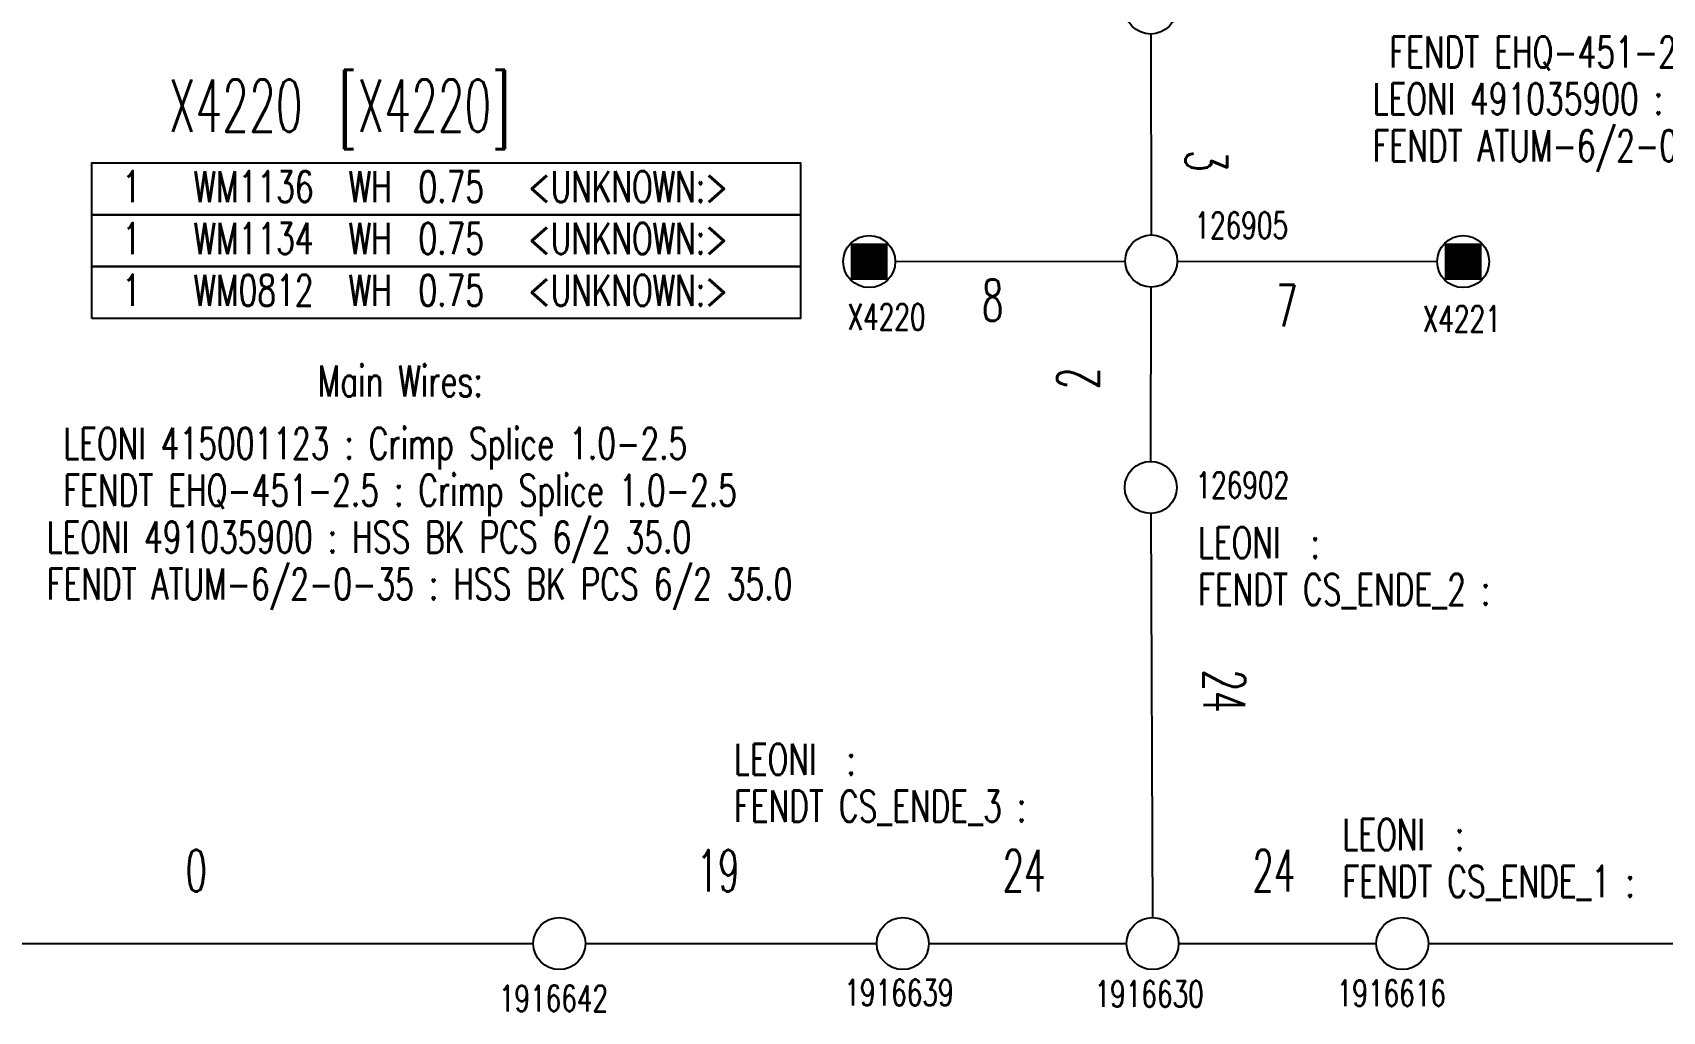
# Model space of a CAD drawing. Header units: millimetres. Extents: x -1 to 4489, y 0 to 1364.
# Drawn here: x 2055.4 to 2212, y 531.6 to 625.6 of the extents above; entities that cross this region are included whole.
import ezdxf

# ---------------------------------------------------------------- set-up
doc = ezdxf.new("R2010")
doc.units = ezdxf.units.MM
doc.styles.add('HS-BUNDLE-DIMENSION', font='ROMANS.SHX', dxfattribs={"width": 0.6, "height": 4})
doc.styles.add('HS-COMP-DESCRIPTION', font='ROMANS.SHX', dxfattribs={"width": 0.6, "height": 5})
doc.styles.add('HS-NODE', font='ROMANS.SHX', dxfattribs={"width": 0.7, "height": 2.5})
doc.styles.add('HS-PART-NO', font='ROMANS.SHX', dxfattribs={"width": 0.7, "height": 3})
doc.styles.add('HS-WIRE', font='ROMANS.SHX', dxfattribs={"width": 0.7, "height": 3})
doc.linetypes.add('NW_11_FHW_OPEN', pattern='A,0.0001,["=",Standard,S=0.4,R=0,X=0,Y=-0.2],-0.0001,["[]",Standard,S=0.3,R=0,X=-0.05,Y=-0.15],-0.2', length=0.2002)
doc.linetypes.add('NW_6_FHW_OPEN', pattern='A,0.0001,["=",Standard,S=0.4,R=0,X=0,Y=-0.2],-0.0001,["[]",Standard,S=0.3,R=0,X=-0.05,Y=-0.15],-0.2', length=0.2002)

msp = doc.modelspace()

# ---------------------------------------------------------------- linework, layer by layer
at = {"color": 7, "linetype": 'NW_11_FHW_OPEN', "ltscale": 8}
for points in [[(2162.883648021762, 625.4677045391632), (2162.927802978238, 606.1625834608369)], [(2162.884319204623, 584.4107278355996), (2162.927131795377, 601.1625981644005)], [(2189.553944, 538.103042), (2257.550088, 538.103042)]]:
    msp.add_lwpolyline(points, dxfattribs=at)
at = {"color": 7, "linetype": 'Continuous'}
for points in [[(2061.121266634513, 608.1030148258661), (2061.121266634513, 613.0830148258661), (2129.221266634513, 613.0830148258661), (2129.221266634513, 608.1030148258661), (2061.121266634513, 608.1030148258661)], [(2061.121266634513, 603.1230148258661), (2061.121266634513, 608.1030148258661), (2129.221266634513, 608.1030148258661), (2129.221266634513, 603.1230148258661), (2061.121266634513, 603.1230148258661)], [(2061.121266634513, 598.1430148258661), (2061.121266634513, 603.1230148258661), (2129.221266634513, 603.1230148258661), (2129.221266634513, 598.1430148258661), (2061.121266634513, 598.1430148258661)]]:
    msp.add_lwpolyline(points, dxfattribs=at)
for points in [[(2134.947110522724, 602.7220915195506, 1.767766960898598, 1.767766960898598, 0), (2136.714877483622, 602.7220915195506, 1.767766960898598, 1.767766960898598, 0), (2136.714877483622, 604.4898584804492, 1.767766960898598, 1.767766960898598, 0), (2134.947110522724, 604.4898584804492, 1.767766960898598, 1.767766960898598, 0)], [(2134.947110522724, 604.4898584804492, 1.767766960898598, 1.767766960898598, 0), (2136.714877483622, 604.4898584804492, 1.767766960898598, 1.767766960898598, 0), (2136.714877483622, 602.7220915195506, 1.767766960898598, 1.767766960898598, 0), (2134.947110522724, 602.7220915195506, 1.767766960898598, 1.767766960898598, 0)], [(2192.015111522724, 602.7220915195506, 1.767766960898598, 1.767766960898598, 0), (2193.782878483622, 602.7220915195506, 1.767766960898598, 1.767766960898598, 0), (2193.782878483622, 604.4898584804492, 1.767766960898598, 1.767766960898598, 0), (2192.015111522724, 604.4898584804492, 1.767766960898598, 1.767766960898598, 0)], [(2192.015111522724, 604.4898584804492, 1.767766960898598, 1.767766960898598, 0), (2193.782878483622, 604.4898584804492, 1.767766960898598, 1.767766960898598, 0), (2193.782878483622, 602.7220915195506, 1.767766960898598, 1.767766960898598, 0), (2192.015111522724, 602.7220915195506, 1.767766960898598, 1.767766960898598, 0)]]:
    msp.add_lwpolyline(points, format="xyseb", close=True, dxfattribs=at)
at = {"color": 7, "ltscale": 8}
for points in [[(2138.330988545536, 603.611197287619), (2160.433526454463, 603.6573677123811)], [(2165.433516538, 603.6578666558145), (2190.398999462, 603.6106983441855)], [(2162.887974615638, 579.4107561789422), (2163.043899384362, 540.6030218210578)], [(2048.695238, 538.103042), (2103.554574, 538.103042)], [(2141.553944, 538.103042), (2160.553944, 538.103042)], [(2165.553944, 538.103042), (2184.553944, 538.103042)]]:
    msp.add_lwpolyline(points, dxfattribs=at)
at = {"color": 7, "linetype": 'NW_6_FHW_OPEN', "ltscale": 8}
msp.add_lwpolyline([(2108.554574, 538.103042), (2136.553944, 538.103042)], dxfattribs=at)
at = {"color": 7, "linetype": 'Continuous'}
for centre in [(2162.87793, 627.967698), (2135.830994, 603.605975), (2162.933521, 603.66259), (2192.898995, 603.605975), (2162.87793, 581.910736), (2106.054574, 538.103042), (2139.053944, 538.103042), (2163.053944, 538.103042), (2187.053944, 538.103042)]:
    msp.add_circle(centre, 2.5, dxfattribs=at)

# ---------------------------------------------------------------- texts
at = {"color": 200, "linetype": 'Continuous', "style": 'HS-PART-NO', "width": 0.7}
for s, p in [('FENDT EHQ-451-2.5 : Crimp Splice 1.0-2.5', (2185.808335, 622.238067)), ('LEONI 491035900 : HSS BK PCS 6/2 35.0', (2184.208335, 617.738067)), ('FENDT ATUM-6/2-0-35 : HSS BK PCS 6/2 35.0', (2184.208335, 613.238067)), ('LEONI 415001123 : Crimp Splice 1.0-2.5', (2058.403084634513, 584.6430148258661)), ('FENDT EHQ-451-2.5 : Crimp Splice 1.0-2.5', (2058.403084634513, 580.1430148258661)), ('LEONI 491035900 : HSS BK PCS 6/2 35.0', (2056.803084634513, 575.6430148258661)), ('LEONI  :', (2167.430152380466, 575.1114559140251)), ('FENDT ATUM-6/2-0-35 : HSS BK PCS 6/2 35.0', (2056.803084634513, 571.1430148258661)), ('FENDT CS_ENDE_2 :', (2167.430152380466, 570.6114559140251)), ('LEONI  :', (2122.839279, 554.299608)), ('FENDT CS_ENDE_3 :', (2122.839279, 549.799608)), ('LEONI  :', (2181.304593, 547.07296)), ('FENDT CS_ENDE_1 :', (2181.304593, 542.57296))]:
    msp.add_text(s, height=3, dxfattribs=at).set_placement(p)
at = {"color": 5, "linetype": 'Continuous'}
for s, height, style, width, p in [(' [X4220]', 5, 'HS-COMP-DESCRIPTION', 0.6, (2082.80873477737, 616.0830148258661)), ('WM1136 ', 3, 'HS-WIRE', 0.7, (2070.921266634512, 609.3030148258662)), ('WH ', 3, 'HS-WIRE', 0.7, (2085.821266634513, 609.3030148258662)), ('0.75 ', 3, 'HS-WIRE', 0.7, (2092.521266634512, 609.3030148258662)), (' <UNKNOWN:>  ', 3, 'HS-WIRE', 0.7, (2101.621266634512, 609.3030148258662)), ('126905', 2.5, 'HS-NODE', 0.7, (2167.076304, 605.840402)), ('WM1134 ', 3, 'HS-WIRE', 0.7, (2070.921266634512, 604.3230148258662)), ('WH ', 3, 'HS-WIRE', 0.7, (2085.821266634513, 604.3230148258662)), ('0.75 ', 3, 'HS-WIRE', 0.7, (2092.521266634512, 604.3230148258662)), (' <UNKNOWN:>  ', 3, 'HS-WIRE', 0.7, (2101.621266634512, 604.3230148258662)), ('WM0812 ', 3, 'HS-WIRE', 0.7, (2070.921266634512, 599.3430148258661)), ('WH ', 3, 'HS-WIRE', 0.7, (2085.821266634513, 599.3430148258661)), ('0.75 ', 3, 'HS-WIRE', 0.7, (2092.521266634512, 599.3430148258661)), (' <UNKNOWN:>  ', 3, 'HS-WIRE', 0.7, (2101.621266634512, 599.3430148258661)), ('X4220', 2.5, 'HS-NODE', 0.7, (2133.742152, 597.038292)), ('X4221', 2.5, 'HS-NODE', 0.7, (2189.011261, 596.865685)), ('126902', 2.5, 'HS-NODE', 0.7, (2167.182596, 580.89411)), ('1916642', 2.5, 'HS-NODE', 0.7, (2100.241425, 531.586895)), ('1916639', 2.5, 'HS-NODE', 0.7, (2133.43598, 532.139727)), ('1916630', 2.5, 'HS-NODE', 0.7, (2157.47495, 532.009447)), ('1916616', 2.5, 'HS-NODE', 0.7, (2180.747902, 532.098776))]:
    msp.add_text(s, height=height, dxfattribs=dict(at, style=style, width=width)).set_placement(p)
at = {"color": 42, "linetype": 'Continuous', "style": 'HS-COMP-DESCRIPTION', "width": 0.6}
msp.add_text('X4220', height=5, dxfattribs=at).set_placement((2068.523020491655, 616.0830148258661))
at = {"color": 1, "linetype": 'Continuous', "ltscale": 8, "style": 'HS-BUNDLE-DIMENSION', "width": 0.6}
for s, rotation, p in [('3', 270.1310475199181, (2166.212724, 614.297352)), ('8', 0.1196861030281466, (2146.66156, 597.901245)), ('7', 359.8917488607909, (2174.929157, 597.383479)), ('2', 89.85357005686436, (2157.900183, 591.362527)), ('24', 270.2302062525346, (2167.948295, 564.407748))]:
    msp.add_text(s, height=4, rotation=rotation, dxfattribs=at).set_placement(p)
at = {"color": 7, "linetype": 'Continuous', "style": 'HS-WIRE', "width": 0.7}
for p in [(2062.621266634513, 609.3030148258662), (2062.621266634513, 604.3230148258662), (2062.621266634513, 599.3430148258661)]:
    msp.add_text(' 1  ', height=3, dxfattribs=at).set_placement(p)
at = {"color": 1, "linetype": 'Continuous', "style": 'HS-PART-NO', "width": 0.7}
msp.add_text('Main Wires: ', height=3, dxfattribs=at).set_placement((2082.853084634513, 590.6430148258661))
at = {"color": 1, "linetype": 'Continuous', "ltscale": 8, "style": 'HS-BUNDLE-DIMENSION', "width": 0.6}
for s, p in [('0', (2070.1389724, 543.103042)), ('19', (2119.254322, 543.103042)), ('24', (2148.653944, 543.103042)), ('24', (2172.653944, 543.103042))]:
    msp.add_text(s, height=4, dxfattribs=at).set_placement(p)

doc.saveas('drawing.dxf')
